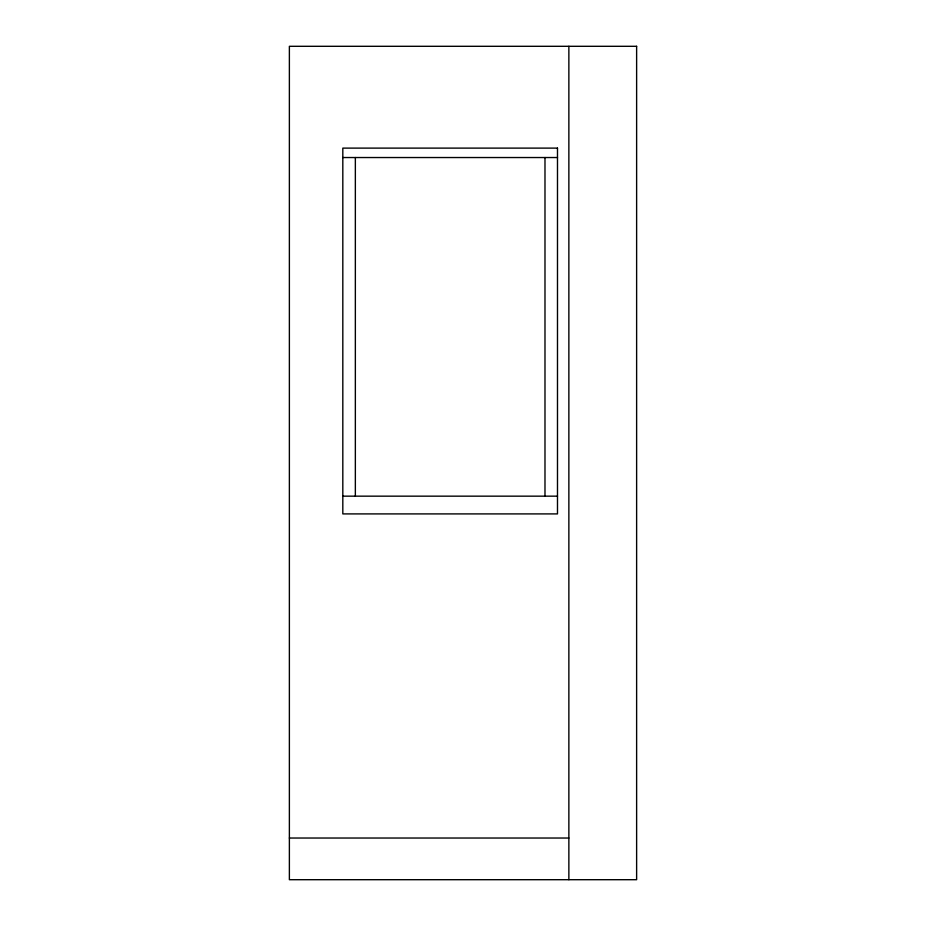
<?xml version="1.0" encoding="UTF-8"?>
<svg xmlns="http://www.w3.org/2000/svg" width="926" height="926" viewBox="0 0 926 926"><rect width="100%" height="100%" fill="white"/><g stroke="black" fill="none" stroke-linecap="round" stroke-linejoin="round"><path stroke-width="1.39" d="M342.817 157.536L557.487 157.536M342.817 496.162L557.487 496.162M289.375 838.03L568.865 838.03M568.865 46.3L568.865 879.7M544.986 157.536L544.986 496.162M355.352 157.536L355.352 496.162M636.625 46.3L289.375 46.3L289.375 879.7L636.625 879.7L636.625 46.3M557.487 148.114L342.817 148.114L342.817 513.907L557.487 513.907L557.487 148.114"/></g></svg>
